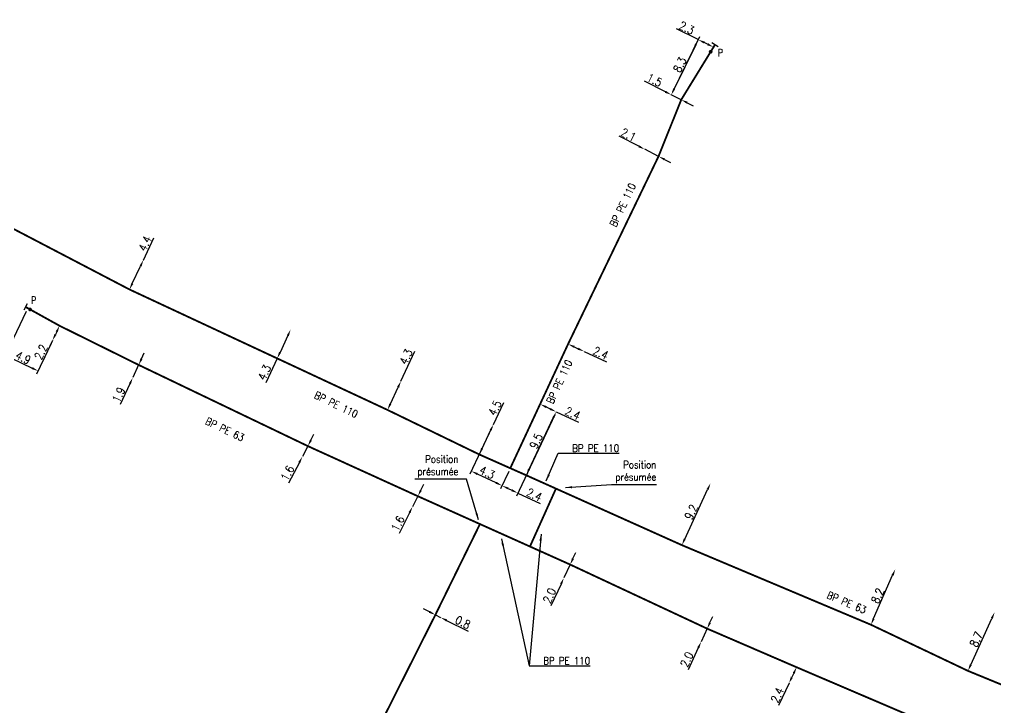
# Model space of a CAD drawing. Header units: millimetres. Extents: x 184998 to 186003, y 126995 to 128002.
# Drawn here: x 185234.9 to 185366.9, y 127196.8 to 127289.9 of the extents above; entities that cross this region are included whole.
import ezdxf
from ezdxf.enums import TextEntityAlignment as Align

# ---------------------------------------------------------------- set-up
doc = ezdxf.new("R2010")
doc.units = ezdxf.units.MM
doc.header["$PDMODE"] = 34
doc.linetypes.add('L_25_AP', pattern=[2000, 1000, 1000])
doc.linetypes.add('L_25_PE', pattern=[2000, 1000, 1000])
doc.layers.get('0').update_dxf_attribs({"linetype": 'CONTINUOUS'})
doc.layers.get('DEFPOINTS').update_dxf_attribs({"linetype": 'CONTINUOUS'})
for name, color, linetype in [('L_150', 1, 'CONTINUOUS'), ('L_300', 7, 'CONTINUOUS'), ('L_340', 7, 'CONTINUOUS')]:
    doc.layers.add(name, color=color, linetype=linetype)
doc.styles.add('G_ROMANS', font='ROMANS.SHX', dxfattribs={"width": 0.75})
doc.styles.get("Standard").update_dxf_attribs({"font": 'romans.shx', "width": 0.85})
doc.dimstyles.get("Standard").update_dxf_attribs({"dimtxt": 1.5, "dimasz": 1.2, "dimexe": 0.625, "dimexo": 0.625, "dimgap": 0.25, "dimtad": 1, "dimdec": 1, "dimzin": 0, "dimdsep": 46, "dimtxsty": 'Standard', "dimcen": -0.5, "dimadec": 0, "dimazin": 0, "dimtfac": 1, "dimtdec": 1, "dimtmove": 0, "dimatfit": 3, "dimfxl": 0, "dimtolj": 1, "dimtzin": 0, "dimarcsym": 0})

# ---------------------------------------------------------------- blocks, each defined once
blk = doc.blocks.new('*D1043')
at = {"layer": 'DEFPOINTS', "color": 0, "linetype": 'Continuous', "transparency": 16777216}
for p in [(185339.97, 127202.28), (185338.95, 127200.11), (185338.95, 127200.11)]:
    blk.add_point(p, dxfattribs=at)
at = {"layer": 'L_150', "color": 0, "linetype": 'Continuous', "lineweight": -2, "transparency": 16777216}
for p, q in [((185339.58, 127201.47), (185339.33, 127200.92)), ((185338.95, 127200.11), (185337.54, 127197.1))]:
    blk.add_line(p, q, dxfattribs=at)
at = {"layer": 'L_150', "color": 0, "linetype": 'Continuous', "transparency": 16777216}
for points in [[(185339.45, 127201.53), (185339.72, 127201.4), (185339.97, 127202.28)], [(185339.19, 127200.99), (185339.47, 127200.86), (185338.95, 127200.11)]]:
    blk.add_solid(points, dxfattribs=at)
at = {"layer": 'L_150', "color": 0, "linetype": 'Continuous', "transparency": 16777216, "insert": (185337.37, 127198.51), "char_height": 1.125, "attachment_point": 5, "rotation": 64.8931}
blk.add_mtext('\\A1;2.4', dxfattribs=at)
blk = doc.blocks.new('*D1045')
at = {"layer": 'DEFPOINTS', "color": 0, "linetype": 'Continuous', "transparency": 16777216}
for p in [(185366.75, 127209.71), (185366.75, 127209.71), (185363.15, 127201.79)]:
    blk.add_point(p, dxfattribs=at)
at = {"layer": 'L_150', "color": 0, "linetype": 'Continuous', "lineweight": -2, "transparency": 16777216}
blk.add_line((185363.53, 127202.61), (185366.38, 127208.89), dxfattribs=at)
at = {"layer": 'L_150', "color": 0, "linetype": 'Continuous', "transparency": 16777216}
for points in [[(185366.24, 127208.95), (185366.52, 127208.83), (185366.75, 127209.71)], [(185363.39, 127202.67), (185363.66, 127202.55), (185363.15, 127201.79)]]:
    blk.add_solid(points, dxfattribs=at)
at = {"layer": 'L_150', "color": 0, "linetype": 'Continuous', "transparency": 16777216, "insert": (185364.27, 127206.06), "char_height": 1.125, "attachment_point": 5, "rotation": 65.5699}
blk.add_mtext('\\A1;8.7', dxfattribs=at)
blk = doc.blocks.new('*D1046')
at = {"layer": 'DEFPOINTS', "color": 0, "linetype": 'Continuous', "transparency": 16777216}
for p in [(185353.32, 127215.54), (185353.32, 127215.54), (185350.03, 127208.03)]:
    blk.add_point(p, dxfattribs=at)
at = {"layer": 'L_150', "color": 0, "linetype": 'Continuous', "lineweight": -2, "transparency": 16777216}
blk.add_line((185350.39, 127208.86), (185352.96, 127214.72), dxfattribs=at)
at = {"layer": 'L_150', "color": 0, "linetype": 'Continuous', "transparency": 16777216}
for points in [[(185352.82, 127214.78), (185353.1, 127214.66), (185353.32, 127215.54)], [(185350.25, 127208.92), (185350.53, 127208.8), (185350.03, 127208.03)]]:
    blk.add_solid(points, dxfattribs=at)
at = {"layer": 'L_150', "color": 0, "linetype": 'Continuous', "transparency": 16777216, "insert": (185350.93, 127211.95), "char_height": 1.125, "attachment_point": 5, "rotation": 66.307}
blk.add_mtext('\\A1;8.2', dxfattribs=at)
blk = doc.blocks.new('*D1047')
at = {"layer": 'DEFPOINTS', "color": 0, "linetype": 'Continuous', "transparency": 16777216}
for p in [(185251.63, 127257.37), (185251.63, 127257.37), (185249.75, 127253.39)]:
    blk.add_point(p, dxfattribs=at)
at = {"layer": 'L_150', "color": 0, "linetype": 'Continuous', "lineweight": -2, "transparency": 16777216}
for p, q in [((185251.63, 127257.37), (185253.05, 127260.37)), ((185250.13, 127254.2), (185251.24, 127256.55))]:
    blk.add_line(p, q, dxfattribs=at)
at = {"layer": 'L_150', "color": 0, "linetype": 'Continuous', "transparency": 16777216}
for points in [[(185251.11, 127256.62), (185251.38, 127256.49), (185251.63, 127257.37)], [(185250, 127254.27), (185250.27, 127254.14), (185249.75, 127253.39)]]:
    blk.add_solid(points, dxfattribs=at)
at = {"layer": 'L_150', "color": 0, "linetype": 'Continuous', "transparency": 16777216, "insert": (185251.85, 127259.6), "char_height": 1.125, "attachment_point": 5, "rotation": 64.6907}
blk.add_mtext('\\A1;4.4', dxfattribs=at)
blk = doc.blocks.new('*D1048')
at = {"layer": 'DEFPOINTS', "color": 0, "linetype": 'Continuous', "transparency": 16777216}
for p in [(185271.54, 127247.96), (185271.54, 127247.96), (185269.73, 127244.06)]:
    blk.add_point(p, dxfattribs=at)
at = {"layer": 'L_150', "color": 0, "linetype": 'Continuous', "lineweight": -2, "transparency": 16777216}
for p, q in [((185271.16, 127247.15), (185270.11, 127244.88)), ((185269.73, 127244.06), (185268.19, 127240.76))]:
    blk.add_line(p, q, dxfattribs=at)
at = {"layer": 'L_150', "color": 0, "linetype": 'Continuous', "transparency": 16777216}
for points in [[(185271.03, 127247.21), (185271.3, 127247.08), (185271.54, 127247.96)], [(185269.97, 127244.94), (185270.24, 127244.82), (185269.73, 127244.06)]]:
    blk.add_solid(points, dxfattribs=at)
at = {"layer": 'L_150', "color": 0, "linetype": 'Continuous', "transparency": 16777216, "insert": (185268.01, 127242.16), "char_height": 1.125, "attachment_point": 5, "rotation": 65.0374}
blk.add_mtext('\\A1;4.3', dxfattribs=at)
blk = doc.blocks.new('*D1049')
at = {"layer": 'DEFPOINTS', "color": 0, "linetype": 'Continuous', "transparency": 16777216}
for p in [(185286.46, 127240.99), (185286.46, 127240.99), (185284.65, 127237.09)]:
    blk.add_point(p, dxfattribs=at)
at = {"layer": 'L_150', "color": 0, "linetype": 'Continuous', "lineweight": -2, "transparency": 16777216}
for p, q in [((185286.46, 127240.99), (185288.34, 127245.04)), ((185285.03, 127237.9), (185286.08, 127240.17))]:
    blk.add_line(p, q, dxfattribs=at)
at = {"layer": 'L_150', "color": 0, "linetype": 'Continuous', "transparency": 16777216}
for points in [[(185285.94, 127240.23), (185286.22, 127240.11), (185286.46, 127240.99)], [(185284.89, 127237.97), (185285.16, 127237.84), (185284.65, 127237.09)]]:
    blk.add_solid(points, dxfattribs=at)
at = {"layer": 'L_150', "color": 0, "linetype": 'Continuous', "transparency": 16777216, "insert": (185287.16, 127244.28), "char_height": 1.125, "attachment_point": 5, "rotation": 65.0958}
blk.add_mtext('\\A1;4.3', dxfattribs=at)
blk = doc.blocks.new('*D1050')
at = {"layer": 'DEFPOINTS', "color": 0, "linetype": 'Continuous', "transparency": 16777216}
for p in [(185298.97, 127235.14), (185298.97, 127235.14), (185297.05, 127231.07)]:
    blk.add_point(p, dxfattribs=at)
at = {"layer": 'L_150', "color": 0, "linetype": 'Continuous', "lineweight": -2, "transparency": 16777216}
for p, q in [((185298.97, 127235.14), (185300.37, 127238.11)), ((185297.43, 127231.89), (185298.58, 127234.33))]:
    blk.add_line(p, q, dxfattribs=at)
at = {"layer": 'L_150', "color": 0, "linetype": 'Continuous', "transparency": 16777216}
for points in [[(185298.45, 127234.39), (185298.72, 127234.26), (185298.97, 127235.14)], [(185297.3, 127231.95), (185297.57, 127231.82), (185297.05, 127231.07)]]:
    blk.add_solid(points, dxfattribs=at)
at = {"layer": 'L_150', "color": 0, "linetype": 'Continuous', "transparency": 16777216, "insert": (185299.18, 127237.35), "char_height": 1.125, "attachment_point": 5, "rotation": 64.7683}
blk.add_mtext('\\A1;4.5', dxfattribs=at)
blk = doc.blocks.new('*D1051')
at = {"layer": 'DEFPOINTS', "color": 0, "linetype": 'Continuous', "transparency": 16777216}
for p in [(185298.97, 127235.14), (185301.25, 127229.21), (185295.98, 127228.81)]:
    blk.add_point(p, dxfattribs=at)
at = {"layer": 'L_150', "color": 0, "linetype": 'Continuous', "lineweight": -2, "transparency": 16777216}
for p, q in [((185298.77, 127234.72), (185295.78, 127228.38)), ((185299.33, 127227.23), (185296.8, 127228.42)), ((185301.05, 127228.78), (185299.94, 127226.42))]:
    blk.add_line(p, q, dxfattribs=at)
at = {"layer": 'L_150', "color": 0, "linetype": 'Continuous', "transparency": 16777216}
for points in [[(185296.86, 127228.56), (185296.73, 127228.29), (185295.98, 127228.81)], [(185299.39, 127227.37), (185299.26, 127227.1), (185300.14, 127226.85)]]:
    blk.add_solid(points, dxfattribs=at)
at = {"layer": 'L_150', "color": 0, "linetype": 'Continuous', "transparency": 16777216, "insert": (185298.12, 127228.63), "char_height": 1.125, "attachment_point": 5, "rotation": 334.7683}
blk.add_mtext('\\A1;4.3', dxfattribs=at)
blk = doc.blocks.new('*D1052')
at = {"layer": 'DEFPOINTS', "color": 0, "linetype": 'Continuous', "transparency": 16777216}
for p in [(185307.46, 127236.84), (185307.46, 127236.84), (185303.41, 127228.25)]:
    blk.add_point(p, dxfattribs=at)
at = {"layer": 'L_150', "color": 0, "linetype": 'Continuous', "lineweight": -2, "transparency": 16777216}
blk.add_line((185303.79, 127229.06), (185307.07, 127236.03), dxfattribs=at)
at = {"layer": 'L_150', "color": 0, "linetype": 'Continuous', "transparency": 16777216}
for points in [[(185306.94, 127236.09), (185307.21, 127235.97), (185307.46, 127236.84)], [(185303.65, 127229.13), (185303.93, 127229), (185303.41, 127228.25)]]:
    blk.add_solid(points, dxfattribs=at)
at = {"layer": 'L_150', "color": 0, "linetype": 'Continuous', "transparency": 16777216, "insert": (185304.75, 127232.87), "char_height": 1.125, "attachment_point": 5, "rotation": 64.7683}
blk.add_mtext('\\A1;9.5', dxfattribs=at)
blk = doc.blocks.new('*D1053')
at = {"layer": 'DEFPOINTS', "color": 0, "linetype": 'Continuous', "transparency": 16777216}
for p in [(185305.29, 127237.87), (185307.46, 127236.84), (185307.46, 127236.84)]:
    blk.add_point(p, dxfattribs=at)
at = {"layer": 'L_150', "color": 0, "linetype": 'Continuous', "lineweight": -2, "transparency": 16777216}
for p, q in [((185306.1, 127237.49), (185306.64, 127237.23)), ((185307.46, 127236.84), (185310.46, 127235.42))]:
    blk.add_line(p, q, dxfattribs=at)
at = {"layer": 'L_150', "color": 0, "linetype": 'Continuous', "transparency": 16777216}
for points in [[(185306.16, 127237.62), (185306.04, 127237.35), (185305.29, 127237.87)], [(185306.71, 127237.36), (185306.58, 127237.09), (185307.46, 127236.84)]]:
    blk.add_solid(points, dxfattribs=at)
at = {"layer": 'L_150', "color": 0, "linetype": 'Continuous', "transparency": 16777216, "insert": (185309.69, 127236.62), "char_height": 1.125, "attachment_point": 5, "rotation": 334.6946}
blk.add_mtext('\\A1;2.4', dxfattribs=at)
blk = doc.blocks.new('*D1054')
at = {"layer": 'DEFPOINTS', "color": 0, "linetype": 'Continuous', "transparency": 16777216}
for p in [(185309.07, 127246.01), (185311.25, 127244.99), (185311.25, 127244.99)]:
    blk.add_point(p, dxfattribs=at)
at = {"layer": 'L_150', "color": 0, "linetype": 'Continuous', "lineweight": -2, "transparency": 16777216}
for p, q in [((185309.89, 127245.63), (185310.43, 127245.37)), ((185311.25, 127244.99), (185314.26, 127243.59))]:
    blk.add_line(p, q, dxfattribs=at)
at = {"layer": 'L_150', "color": 0, "linetype": 'Continuous', "transparency": 16777216}
for points in [[(185309.95, 127245.76), (185309.83, 127245.49), (185309.07, 127246.01)], [(185310.5, 127245.51), (185310.37, 127245.24), (185311.25, 127244.99)]]:
    blk.add_solid(points, dxfattribs=at)
at = {"layer": 'L_150', "color": 0, "linetype": 'Continuous', "transparency": 16777216, "insert": (185313.48, 127244.78), "char_height": 1.125, "attachment_point": 5, "rotation": 335.0361}
blk.add_mtext('\\A1;2.4', dxfattribs=at)
blk = doc.blocks.new('*D1055')
at = {"layer": 'DEFPOINTS', "color": 0, "linetype": 'Continuous', "transparency": 16777216}
for p in [(185307.46, 127236.84), (185301.25, 127229.21), (185302.27, 127225.84)]:
    blk.add_point(p, dxfattribs=at)
at = {"layer": 'L_150', "color": 0, "linetype": 'Continuous', "lineweight": -2, "transparency": 16777216}
for p, q in [((185307.26, 127236.42), (185302.07, 127225.42)), ((185301.05, 127228.78), (185299.94, 127226.42)), ((185300.96, 127226.46), (185301.46, 127226.23)), ((185302.27, 127225.84), (185305.28, 127224.42))]:
    blk.add_line(p, q, dxfattribs=at)
at = {"layer": 'L_150', "color": 0, "linetype": 'Continuous', "transparency": 16777216}
for points in [[(185301.02, 127226.6), (185300.89, 127226.33), (185300.14, 127226.85)], [(185301.52, 127226.36), (185301.39, 127226.09), (185302.27, 127225.84)]]:
    blk.add_solid(points, dxfattribs=at)
at = {"layer": 'L_150', "color": 0, "linetype": 'Continuous', "transparency": 16777216, "insert": (185304.5, 127225.62), "char_height": 1.125, "attachment_point": 5, "rotation": 334.6946}
blk.add_mtext('\\A1;2.4', dxfattribs=at)
blk = doc.blocks.new('*D1056')
at = {"layer": 'DEFPOINTS', "color": 0, "linetype": 'Continuous', "transparency": 16777216}
for p in [(185328.32, 127227.15), (185328.32, 127227.15), (185324.46, 127218.8)]:
    blk.add_point(p, dxfattribs=at)
at = {"layer": 'L_150', "color": 0, "linetype": 'Continuous', "lineweight": -2, "transparency": 16777216}
blk.add_line((185324.84, 127219.61), (185327.94, 127226.33), dxfattribs=at)
at = {"layer": 'L_150', "color": 0, "linetype": 'Continuous', "transparency": 16777216}
for points in [[(185327.81, 127226.39), (185328.08, 127226.27), (185328.32, 127227.15)], [(185324.7, 127219.68), (185324.97, 127219.55), (185324.46, 127218.8)]]:
    blk.add_solid(points, dxfattribs=at)
at = {"layer": 'L_150', "color": 0, "linetype": 'Continuous', "transparency": 16777216, "insert": (185325.71, 127223.29), "char_height": 1.125, "attachment_point": 5, "rotation": 65.185}
blk.add_mtext('\\A1;9.2', dxfattribs=at)
blk = doc.blocks.new('*D1057')
at = {"layer": 'DEFPOINTS', "color": 0, "linetype": 'Continuous', "transparency": 16777216}
for p in [(185240.29, 127248.48), (185239.34, 127246.49), (185239.34, 127246.49)]:
    blk.add_point(p, dxfattribs=at)
at = {"layer": 'L_150', "color": 0, "linetype": 'Continuous', "lineweight": -2, "transparency": 16777216}
for p, q in [((185239.9, 127247.67), (185239.73, 127247.3)), ((185239.34, 127246.49), (185237.94, 127243.53))]:
    blk.add_line(p, q, dxfattribs=at)
at = {"layer": 'L_150', "color": 0, "linetype": 'Continuous', "transparency": 16777216}
for points in [[(185239.77, 127247.73), (185240.04, 127247.6), (185240.29, 127248.48)], [(185239.59, 127247.37), (185239.87, 127247.24), (185239.34, 127246.49)]]:
    blk.add_solid(points, dxfattribs=at)
at = {"layer": 'L_150', "color": 0, "linetype": 'Continuous', "transparency": 16777216, "insert": (185237.77, 127244.93), "char_height": 1.125, "attachment_point": 5, "rotation": 64.5788}
blk.add_mtext('\\A1;2.2', dxfattribs=at)
blk = doc.blocks.new('*D1058')
at = {"layer": 'DEFPOINTS', "color": 0, "linetype": 'Continuous', "transparency": 16777216}
for p in [(185250.99, 127243.18), (185250.19, 127241.46), (185250.19, 127241.46)]:
    blk.add_point(p, dxfattribs=at)
at = {"layer": 'L_150', "color": 0, "linetype": 'Continuous', "lineweight": -2, "transparency": 16777216}
for p, q in [((185251.37, 127244), (185251.75, 127244.81)), ((185250.99, 127243.18), (185250.19, 127241.46)), ((185249.81, 127240.64), (185248.51, 127237.83))]:
    blk.add_line(p, q, dxfattribs=at)
at = {"layer": 'L_150', "color": 0, "linetype": 'Continuous', "transparency": 16777216}
for points in [[(185251.23, 127244.06), (185251.51, 127243.93), (185250.99, 127243.18)], [(185249.68, 127240.7), (185249.95, 127240.58), (185250.19, 127241.46)]]:
    blk.add_solid(points, dxfattribs=at)
at = {"layer": 'L_150', "color": 0, "linetype": 'Continuous', "transparency": 16777216, "insert": (185248.29, 127239.14), "char_height": 1.125, "attachment_point": 5, "rotation": 65.144}
blk.add_mtext('\\A1;1.9', dxfattribs=at)
blk = doc.blocks.new('*D1059')
at = {"layer": 'DEFPOINTS', "color": 0, "linetype": 'Continuous', "transparency": 16777216}
for p in [(185273.87, 127232.2), (185273.13, 127230.78), (185273.13, 127230.78)]:
    blk.add_point(p, dxfattribs=at)
at = {"layer": 'L_150', "color": 0, "linetype": 'Continuous', "lineweight": -2, "transparency": 16777216}
for p, q in [((185274.29, 127233), (185274.7, 127233.8)), ((185273.87, 127232.2), (185273.13, 127230.78)), ((185272.72, 127229.98), (185271.27, 127227.2))]:
    blk.add_line(p, q, dxfattribs=at)
at = {"layer": 'L_150', "color": 0, "linetype": 'Continuous', "transparency": 16777216}
for points in [[(185274.15, 127233.07), (185274.42, 127232.93), (185273.87, 127232.2)], [(185272.59, 127230.05), (185272.85, 127229.92), (185273.13, 127230.78)]]:
    blk.add_solid(points, dxfattribs=at)
at = {"layer": 'L_150', "color": 0, "linetype": 'Continuous', "transparency": 16777216, "insert": (185271.12, 127228.54), "char_height": 1.125, "attachment_point": 5, "rotation": 62.574}
blk.add_mtext('\\A1;1.6', dxfattribs=at)
blk = doc.blocks.new('*D1060')
at = {"layer": 'DEFPOINTS', "color": 0, "linetype": 'Continuous', "transparency": 16777216}
for p in [(185288.75, 127225.42), (185288.03, 127224), (185288.03, 127224)]:
    blk.add_point(p, dxfattribs=at)
at = {"layer": 'L_150', "color": 0, "linetype": 'Continuous', "lineweight": -2, "transparency": 16777216}
for p, q in [((185289.16, 127226.23), (185289.57, 127227.03)), ((185288.75, 127225.42), (185288.03, 127224)), ((185287.62, 127223.19), (185286.21, 127220.39))]:
    blk.add_line(p, q, dxfattribs=at)
at = {"layer": 'L_150', "color": 0, "linetype": 'Continuous', "transparency": 16777216}
for points in [[(185289.03, 127226.29), (185289.29, 127226.16), (185288.75, 127225.42)], [(185287.49, 127223.26), (185287.76, 127223.13), (185288.03, 127224)]]:
    blk.add_solid(points, dxfattribs=at)
at = {"layer": 'L_150', "color": 0, "linetype": 'Continuous', "transparency": 16777216, "insert": (185286.04, 127221.73), "char_height": 1.125, "attachment_point": 5, "rotation": 63.1461}
blk.add_mtext('\\A1;1.6', dxfattribs=at)
blk = doc.blocks.new('*D1061')
at = {"layer": 'DEFPOINTS', "color": 0, "linetype": 'Continuous', "transparency": 16777216}
for p in [(185309.35, 127216.17), (185308.5, 127214.36), (185308.5, 127214.36)]:
    blk.add_point(p, dxfattribs=at)
at = {"layer": 'L_150', "color": 0, "linetype": 'Continuous', "lineweight": -2, "transparency": 16777216}
for p, q in [((185309.73, 127216.98), (185310.11, 127217.8)), ((185309.35, 127216.17), (185308.5, 127214.36)), ((185308.12, 127213.54), (185306.73, 127210.57))]:
    blk.add_line(p, q, dxfattribs=at)
at = {"layer": 'L_150', "color": 0, "linetype": 'Continuous', "transparency": 16777216}
for points in [[(185309.59, 127217.05), (185309.87, 127216.92), (185309.35, 127216.17)], [(185307.98, 127213.6), (185308.25, 127213.48), (185308.5, 127214.36)]]:
    blk.add_solid(points, dxfattribs=at)
at = {"layer": 'L_150', "color": 0, "linetype": 'Continuous', "transparency": 16777216, "insert": (185306.55, 127211.97), "char_height": 1.125, "attachment_point": 5, "rotation": 64.9089}
blk.add_mtext('\\A1;2.0', dxfattribs=at)
blk = doc.blocks.new('*D1062')
at = {"layer": 'DEFPOINTS', "color": 0, "linetype": 'Continuous', "transparency": 16777216}
for p in [(185327.88, 127207.5), (185327.06, 127205.73), (185327.06, 127205.73)]:
    blk.add_point(p, dxfattribs=at)
at = {"layer": 'L_150', "color": 0, "linetype": 'Continuous', "lineweight": -2, "transparency": 16777216}
for p, q in [((185328.26, 127208.32), (185328.64, 127209.13)), ((185327.88, 127207.5), (185327.06, 127205.73)), ((185326.68, 127204.91), (185325.3, 127201.94))]:
    blk.add_line(p, q, dxfattribs=at)
at = {"layer": 'L_150', "color": 0, "linetype": 'Continuous', "transparency": 16777216}
for points in [[(185328.12, 127208.38), (185328.39, 127208.25), (185327.88, 127207.5)], [(185326.54, 127204.98), (185326.82, 127204.85), (185327.06, 127205.73)]]:
    blk.add_solid(points, dxfattribs=at)
at = {"layer": 'L_150', "color": 0, "linetype": 'Continuous', "transparency": 16777216, "insert": (185325.12, 127203.33), "char_height": 1.125, "attachment_point": 5, "rotation": 65.1234}
blk.add_mtext('\\A1;2.0', dxfattribs=at)
blk = doc.blocks.new('*D1063')
at = {"layer": 'DEFPOINTS', "color": 0, "linetype": 'Continuous', "transparency": 16777216}
for p in [(185235.99, 127250.86), (185239.34, 127246.49), (185237.39, 127242.37)]:
    blk.add_point(p, dxfattribs=at)
at = {"layer": 'L_340', "color": 0, "linetype": 'Continuous', "lineweight": -2, "transparency": 16777216}
for p, q in [((185235.79, 127250.43), (185232.76, 127244.05)), ((185239.14, 127246.07), (185237.18, 127241.95)), ((185233.77, 127244.09), (185236.57, 127242.76))]:
    blk.add_line(p, q, dxfattribs=at)
at = {"layer": 'L_340', "color": 0, "linetype": 'Continuous', "transparency": 16777216}
for points in [[(185233.84, 127244.22), (185233.71, 127243.95), (185232.96, 127244.47)], [(185236.64, 127242.89), (185236.51, 127242.62), (185237.39, 127242.37)]]:
    blk.add_solid(points, dxfattribs=at)
at = {"layer": 'L_340', "color": 0, "linetype": 'Continuous', "transparency": 16777216, "insert": (185235.37, 127244.16), "char_height": 1.125, "attachment_point": 5, "rotation": 334.5788}
blk.add_mtext('\\A1;4.9', dxfattribs=at)
blk = doc.blocks.new('*D1064')
at = {"layer": 'DEFPOINTS', "color": 0, "linetype": 'Continuous', "transparency": 16777216}
for p in [(185291.12, 127209.37), (185291.83, 127209.02), (185291.83, 127209.02)]:
    blk.add_point(p, dxfattribs=at)
at = {"layer": 'L_150', "color": 0, "linetype": 'Continuous', "lineweight": -2, "transparency": 16777216}
for p, q in [((185290.31, 127209.77), (185289.5, 127210.18)), ((185291.12, 127209.37), (185291.83, 127209.02)), ((185292.64, 127208.62), (185295.57, 127207.15))]:
    blk.add_line(p, q, dxfattribs=at)
at = {"layer": 'L_150', "color": 0, "linetype": 'Continuous', "transparency": 16777216}
for points in [[(185290.38, 127209.91), (185290.24, 127209.64), (185291.12, 127209.37)], [(185292.7, 127208.75), (185292.57, 127208.48), (185291.83, 127209.02)]]:
    blk.add_solid(points, dxfattribs=at)
at = {"layer": 'L_150', "color": 0, "linetype": 'Continuous', "transparency": 16777216, "insert": (185294.84, 127208.36), "char_height": 1.125, "attachment_point": 5, "rotation": 333.5298}
blk.add_mtext('\\A1;0.8', dxfattribs=at)
blk = doc.blocks.new('L_340_07')
at = {"color": 0, "linetype": 'Continuous', "const_width": 0.25, "flags": 128}
blk.add_lwpolyline([(0, 0), (0.35, 0)], dxfattribs=at)
at = {"color": 0, "linetype": 'Continuous', "flags": 128}
blk.add_lwpolyline([(0.35, -0.5), (0.35, 0.5)], dxfattribs=at)
at = {"color": 0, "linetype": 'Continuous', "width": 0.75, "flags": 3}
for tag, p in [('DEF_LEG', (0.72, -3.47)), ('DEF_COUP', (0.72, -5.97)), ('DEF_TYPE', (0.72, -8.47))]:
    blk.add_attdef(tag, text='', height=1.2, dxfattribs=at).set_placement(p, align=Align.MIDDLE)
blk = doc.blocks.new('*D1068')
at = {"layer": 'DEFPOINTS', "color": 0, "linetype": 'Continuous', "transparency": 16777216}
for p in [(185319.43, 127272.35), (185319.43, 127272.35), (185321.3, 127271.4)]:
    blk.add_point(p, dxfattribs=at)
at = {"layer": 'L_150', "color": 0, "linetype": 'Continuous', "lineweight": -2, "transparency": 16777216}
for p, q in [((185318.63, 127272.76), (185315.96, 127274.13)), ((185321.3, 127271.4), (185319.43, 127272.35)), ((185322.11, 127270.99), (185322.91, 127270.58))]:
    blk.add_line(p, q, dxfattribs=at)
at = {"layer": 'L_150', "color": 0, "linetype": 'Continuous', "transparency": 16777216}
for points in [[(185318.7, 127272.9), (185318.56, 127272.63), (185319.43, 127272.35)], [(185322.17, 127271.12), (185322.04, 127270.86), (185321.3, 127271.4)]]:
    blk.add_solid(points, dxfattribs=at)
at = {"layer": 'L_150', "color": 0, "linetype": 'Continuous', "transparency": 16777216, "insert": (185317.24, 127274.32), "char_height": 1.125, "attachment_point": 5, "rotation": 332.932}
blk.add_mtext('\\A1;2.1', dxfattribs=at)
blk = doc.blocks.new('*D1069')
at = {"layer": 'DEFPOINTS', "color": 0, "linetype": 'Continuous', "transparency": 16777216}
for p in [(185323.03, 127279.73), (185323.03, 127279.73), (185324.37, 127279.06)]:
    blk.add_point(p, dxfattribs=at)
at = {"layer": 'L_150', "color": 0, "linetype": 'Continuous', "lineweight": -2, "transparency": 16777216}
for p, q in [((185322.23, 127280.14), (185319.42, 127281.55)), ((185324.37, 127279.06), (185323.03, 127279.73)), ((185325.18, 127278.65), (185325.98, 127278.25))]:
    blk.add_line(p, q, dxfattribs=at)
at = {"layer": 'L_150', "color": 0, "linetype": 'Continuous', "transparency": 16777216}
for points in [[(185322.3, 127280.27), (185322.16, 127280), (185323.03, 127279.73)], [(185325.25, 127278.79), (185325.11, 127278.52), (185324.37, 127279.06)]]:
    blk.add_solid(points, dxfattribs=at)
at = {"layer": 'L_150', "color": 0, "linetype": 'Continuous', "transparency": 16777216, "insert": (185320.76, 127281.72), "char_height": 1.125, "attachment_point": 5, "rotation": 333.2931}
blk.add_mtext('\\A1;1.5', dxfattribs=at)
blk = doc.blocks.new('*D1070')
at = {"layer": 'DEFPOINTS', "color": 0, "linetype": 'Continuous', "transparency": 16777216}
for p in [(185326.67, 127287.19), (185323.03, 127279.73), (185323.03, 127279.73)]:
    blk.add_point(p, dxfattribs=at)
at = {"layer": 'L_340', "color": 0, "linetype": 'Continuous', "lineweight": -2, "transparency": 16777216}
blk.add_line((185326.28, 127286.38), (185323.43, 127280.54), dxfattribs=at)
at = {"layer": 'L_340', "color": 0, "linetype": 'Continuous', "transparency": 16777216}
for points in [[(185326.14, 127286.45), (185326.41, 127286.32), (185326.67, 127287.19)], [(185323.29, 127280.61), (185323.56, 127280.48), (185323.03, 127279.73)]]:
    blk.add_solid(points, dxfattribs=at)
at = {"layer": 'L_340', "color": 0, "linetype": 'Continuous', "transparency": 16777216, "insert": (185324.18, 127283.79), "char_height": 1.125, "attachment_point": 5, "rotation": 63.9936}
blk.add_mtext('\\A1;8.3', dxfattribs=at)
blk = doc.blocks.new('*D1071')
at = {"layer": 'DEFPOINTS', "color": 0, "linetype": 'Continuous', "transparency": 16777216}
for p in [(185326.67, 127287.19), (185328.74, 127286.18), (185323.03, 127279.73)]:
    blk.add_point(p, dxfattribs=at)
at = {"layer": 'L_340', "color": 0, "linetype": 'Continuous', "lineweight": -2, "transparency": 16777216}
for p, q in [((185326.67, 127287.19), (185323.73, 127288.63)), ((185323.24, 127280.15), (185326.88, 127287.61)), ((185327.93, 127286.58), (185327.48, 127286.8))]:
    blk.add_line(p, q, dxfattribs=at)
at = {"layer": 'L_340', "color": 0, "linetype": 'Continuous', "transparency": 16777216}
for points in [[(185327.55, 127286.93), (185327.42, 127286.66), (185326.67, 127287.19)], [(185328, 127286.71), (185327.87, 127286.44), (185328.74, 127286.18)]]:
    blk.add_solid(points, dxfattribs=at)
at = {"layer": 'L_340', "color": 0, "linetype": 'Continuous', "transparency": 16777216, "insert": (185325.12, 127288.78), "char_height": 1.125, "attachment_point": 5, "rotation": 333.9936}
blk.add_mtext('\\A1;2.3', dxfattribs=at)
blk = doc.blocks.new('L_300_12')
at = {"color": 0, "linetype": 'Continuous', "const_width": 0.248, "flags": 128}
blk.add_lwpolyline([(-0.13, 0, 1), (0.13, 0, 1)], format="xyb", close=True, dxfattribs=at)
at = {"linetype": 'Continuous', "style": 'G_ROMANS', "width": 0.75}
blk.add_attdef('P', text='', height=1, dxfattribs=at).set_placement((0, 1.33), align=Align.MIDDLE_CENTER)
at = {"color": 0, "linetype": 'Continuous', "width": 0.75, "flags": 3}
for tag, p in [('DEF_LEG', (0, -5)), ('DEF_COUP', (0, -7.5)), ('DEF_TYPE', (0, -10))]:
    blk.add_attdef(tag, text='', height=1.2, dxfattribs=at).set_placement(p, align=Align.MIDDLE)

msp = doc.modelspace()

# ---------------------------------------------------------------- linework, layer by layer
at = {"layer": 'L_150', "linetype": 'L_25_PE', "const_width": 0.25}
for points in [[(185301.25, 127229.21), (185309.07, 127246.01), (185321.3, 127271.4), (185324.37, 127279.06), (185328.74, 127286.18)], [(185404.69, 127174.85), (185389.59, 127181.28), (185371.22, 127188.92), (185339.97, 127202.28), (185327.88, 127207.5), (185309.35, 127216.17), (185288.75, 127225.42), (185273.87, 127232.2), (185250.99, 127243.18), (185240.29, 127248.48), (185236.3, 127250.69), (185235.99, 127250.86)], [(185303.91, 127218.61), (185307.43, 127226.45)]]:
    msp.add_lwpolyline(points, dxfattribs=at)
at = {"layer": 'L_150', "linetype": 'L_25_PE', "const_width": 0.25, "flags": 128}
msp.add_lwpolyline([(185452.2, 127264.48), (185452.33, 127263.61), (185451.5, 127261.92), (185444.68, 127247.98), (185441.37, 127241.3), (185438.82, 127236.94), (185438.46, 127236.24), (185438.39, 127236.09), (185438.58, 127235.79), (185437.8, 127233.95), (185430.91, 127219.64), (185416.44, 127190.34), (185414.15, 127185.71), (185412.57, 127181.62), (185411.38, 127181.02), (185408.93, 127182.09), (185408.08, 127182.46), (185407.74, 127182.6), (185407.55, 127182.68), (185407.55, 127182.68), (185375.29, 127196.8), (185363.15, 127201.79), (185350.03, 127208.03), (185324.46, 127218.8), (185303.41, 127228.25), (185297.05, 127231.07), (185284.65, 127237.09), (185269.73, 127244.06), (185249.75, 127253.39), (185233.88, 127261.68), (185230.24, 127263.86), (185215.97, 127272.4), (185212.07, 127274.8), (185209.7, 127276.67), (185206.66, 127278.51)], dxfattribs=at)
at = {"layer": 'L_150', "linetype": 'L_25_AP', "const_width": 0.25}
msp.add_lwpolyline([(185297.15, 127221.65), (185291.12, 127209.37), (185282.63, 127192.51), (185274.63, 127171.88), (185271.39, 127163.07), (185279.25, 127159.64)], dxfattribs=at)

# ---------------------------------------------------------------- block references
at = {"layer": 'L_300'}
ref = msp.add_blockref('L_300_12', (185328.35, 127285.55), dxfattribs=dict(at, rotation=264.1257983349763))
ref.add_attrib('P', 'P', dxfattribs={"layer": '0', "linetype": 'Continuous', "height": 1, "style": 'G_ROMANS', "width": 0.75}).set_placement((185329.68, 127285.42), align=Align.MIDDLE_CENTER)
ref = msp.add_blockref('L_300_12', (185236.3, 127250.69), dxfattribs=dict(at, rotation=338.979876278184))
ref.add_attrib('P', 'P', dxfattribs={"layer": '0', "linetype": 'Continuous', "height": 1, "style": 'G_ROMANS', "width": 0.75}).set_placement((185236.78, 127251.93), align=Align.MIDDLE_CENTER)
at = {"layer": 'L_340'}
for p, rotation in [((185328.74, 127286.18), 58.49941463782999), ((185235.99, 127250.86), 151.0419512425432)]:
    msp.add_blockref('L_340_07', p, dxfattribs=dict(at, rotation=rotation))

# ---------------------------------------------------------------- texts
at = {"layer": 'L_150', "linetype": 'L_25_PE', "width": 0.85}
for s, rotation, p in [('BP PE 110', 64.2832, (185315.54, 127261.75)), ('BP PE 110', 65.0364, (185307.01, 127237.81)), ('BP PE 110', 334.1651, (185274.63, 127238.75)), ('BP PE 63', 334.37, (185259.9, 127235.22)), ('BP PE 63', 337.1687, (185343.97, 127211.67))]:
    msp.add_text(s, height=1, rotation=rotation, dxfattribs=at).set_placement(p)
at = {"layer": 'L_150', "linetype": 'Continuous', "char_height": 1, "attachment_point": 6}
for s, insert in [('BP PE 110', (185315.97, 127231.91)), ('Position\\Pprésumée', (185294.23, 127229.43)), ('Position\\Pprésumée', (185321, 127228.69)), ('BP PE 110', (185312.05, 127203.15))]:
    msp.add_mtext(s, dxfattribs=dict(at, insert=insert))

# ---------------------------------------------------------------- dimensions: what is measured, and where the dimension line sits
at = {"layer": 'L_150', "linetype": 'Continuous'}
for base, p1, p2, angle, picture, middle in [((185323.03, 127279.73), (185324.37, 127279.06), (185323.03, 127279.73), 333.2931, '*D1069', (185320.42, 127281.05)), ((185319.43, 127272.35), (185321.3, 127271.4), (185319.43, 127272.35), 332.932, '*D1068', (185316.89, 127273.65)), ((185251.63, 127257.37), (185249.75, 127253.39), (185251.63, 127257.37), 244.6907, '*D1047', (185252.53, 127259.28)), ((185239.34, 127246.49), (185240.29, 127248.48), (185239.34, 127246.49), 64.5788, '*D1057', (185238.45, 127244.6)), ((185271.54, 127247.96), (185269.73, 127244.06), (185271.54, 127247.96), 245.0374, '*D1048', (185268.69, 127241.84)), ((185286.46, 127240.99), (185284.65, 127237.09), (185286.46, 127240.99), 245.0958, '*D1049', (185287.84, 127243.96)), ((185311.25, 127244.99), (185309.07, 127246.01), (185311.25, 127244.99), 155.0361, '*D1054', (185313.17, 127244.1)), ((185250.19, 127241.46), (185250.99, 127243.18), (185250.19, 127241.46), 65.144, '*D1058', (185248.97, 127238.83)), ((185298.97, 127235.14), (185297.05, 127231.07), (185298.97, 127235.14), 244.7683, '*D1050', (185299.86, 127237.03)), ((185307.46, 127236.84), (185305.29, 127237.87), (185307.46, 127236.84), 154.6946, '*D1053', (185309.37, 127235.94)), ((185307.46, 127236.84), (185303.41, 127228.25), (185307.46, 127236.84), 244.7683, '*D1052', (185305.43, 127232.55)), ((185273.13, 127230.78), (185273.87, 127232.2), (185273.13, 127230.78), 62.574, '*D1059', (185271.79, 127228.19)), ((185288.03, 127224), (185288.75, 127225.42), (185288.03, 127224), 63.1461, '*D1060', (185286.71, 127221.39)), ((185328.32, 127227.15), (185324.46, 127218.8), (185328.32, 127227.15), 245.185, '*D1056', (185326.39, 127222.97)), ((185308.5, 127214.36), (185309.35, 127216.17), (185308.5, 127214.36), 64.9089, '*D1061', (185307.23, 127211.65)), ((185353.32, 127215.54), (185350.03, 127208.03), (185353.32, 127215.54), 246.307, '*D1046', (185351.62, 127211.65)), ((185291.83, 127209.02), (185291.12, 127209.37), (185291.83, 127209.02), 153.5298, '*D1064', (185294.51, 127207.68)), ((185366.75, 127209.71), (185363.15, 127201.79), (185366.75, 127209.71), 245.5699, '*D1045', (185364.95, 127205.75)), ((185327.06, 127205.73), (185327.88, 127207.5), (185327.06, 127205.73), 65.1234, '*D1062', (185325.8, 127203.02)), ((185338.95, 127200.11), (185339.97, 127202.28), (185338.95, 127200.11), 64.8931, '*D1043', (185338.05, 127198.19))]:
    dim = msp.add_linear_dim(base=base, p1=p1, p2=p2, angle=angle, dimstyle='Standard', override={"dimscale": 0.75}, dxfattribs=at)
    dim.commit()
    dim.dimension.update_dxf_attribs({"geometry": picture, "text_midpoint": middle, "dimtype": 160})
for base, p2, angle, text, picture, middle in [((185302.27, 127225.84), (185307.46, 127236.84), 154.6946, '2.4', '*D1055', (185304.18, 127224.94)), ((185295.98, 127228.81), (185298.97, 127235.14), 334.7683, '4.3', '*D1051', (185297.8, 127227.95))]:
    dim = msp.add_linear_dim(base=base, p1=(185301.25, 127229.21), p2=p2, angle=angle, text=text, dimstyle='Standard', override={"dimscale": 0.75}, dxfattribs=at)
    dim.commit()
    dim.dimension.update_dxf_attribs({"geometry": picture, "text_midpoint": middle, "dimtype": 160})
at = {"layer": 'L_340', "linetype": 'Continuous'}
for base, p1, p2, angle, picture, middle in [((185326.67, 127287.19), (185328.74, 127286.18), (185323.03, 127279.73), 333.9936, '*D1071', (185324.8, 127288.11)), ((185323.03, 127279.73), (185326.67, 127287.19), (185323.03, 127279.73), 63.9936, '*D1070', (185324.85, 127283.46)), ((185237.39, 127242.37), (185235.99, 127250.86), (185239.34, 127246.49), 154.5788, '*D1063', (185235.05, 127243.48))]:
    dim = msp.add_linear_dim(base=base, p1=p1, p2=p2, angle=angle, dimstyle='Standard', override={"dimscale": 0.75}, dxfattribs=at)
    dim.commit()
    dim.dimension.update_dxf_attribs({"geometry": picture, "text_midpoint": middle, "dimtype": 160})

# ---------------------------------------------------------------- leaders
at = {"layer": 'L_150', "linetype": 'Continuous', "annotation_type": 0, "has_hookline": 1}
for points, hookline_direction, text_width in [([(185306.11, 127227.49), (185307.71, 127231.23), (185308.61, 127231.23)], 0, 7.16), ([(185296.95, 127222.22), (185295.32, 127227.74), (185294.42, 127227.74)], 1, 5.87), ([(185308.71, 127226.58), (185314.95, 127227)], 0, 5.87), ([(185300.07, 127219.64), (185303.8, 127202.46), (185304.7, 127202.46)], 0, 7.16)]:
    msp.add_leader(points, dimstyle='Standard', override={"dimscale": 0.75}, dxfattribs=dict(at, hookline_direction=hookline_direction, text_width=text_width))
at = {"layer": 'L_150', "linetype": 'Continuous'}
msp.add_leader([(185305.42, 127220.29), (185303.8, 127202.46)], dimstyle='Standard', override={"dimscale": 0.75}, dxfattribs=at)

doc.saveas('drawing.dxf')
